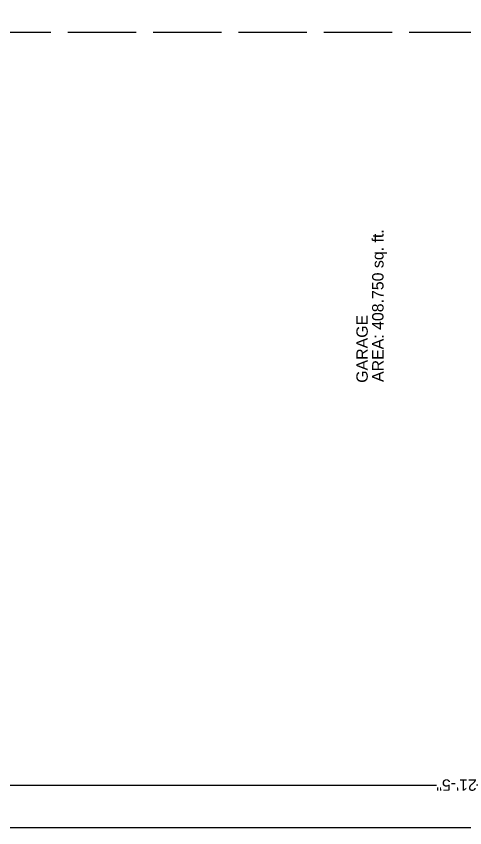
# Model space of a CAD drawing. Header units: inches. Extents: x -601 to 0, y 0 to 495.
# Drawn here: x -509.5 to -430.7, y 211.1 to 353.8 of the extents above; entities that cross this region are included whole.
import ezdxf

# ---------------------------------------------------------------- set-up
doc = ezdxf.new("R2010")
doc.units = ezdxf.units.IN
doc.header["$MEASUREMENT"] = 0
doc.linetypes.add('ACAD_ISO02W100', pattern=[15, 12, -3])
doc.layers.get('0').update_dxf_attribs({"color": 1, "lineweight": 9})
for name, color, linetype, lineweight in [('A101-Dimensions', 7, 'Continuous', 9), ('A101-Floorplan-1st-floor', 7, 'Continuous', 9), ('A101-Text', 7, 'Continuous', 9)]:
    doc.layers.add(name, color=color, linetype=linetype, lineweight=lineweight)
doc.styles.get("Standard").update_dxf_attribs({"font": 'Arial.ttf', "height": 2})
doc.dimstyles.get("Standard").update_dxf_attribs({"dimtxt": 0.18, "dimasz": 0.1175, "dimexe": 0.18, "dimexo": 0.0625, "dimgap": 0.09, "dimtad": 0, "dimtoh": 1, "dimdec": 3, "dimzin": 0, "dimdsep": 46, "dimlunit": 4, "dimtxsty": 'Standard', "dimblk": 'ARCHTICK', "dimblk1": 'ARCHTICK', "dimblk2": 'ARCHTICK', "dimcen": 0.09, "dimadec": 1, "dimazin": 0, "dimtfac": 1, "dimtdec": 3, "dimtofl": 0, "dimtmove": 0, "dimatfit": 3, "dimfxl": 1, "dimtolj": 1, "dimtzin": 0, "dimarcsym": 0})

# ---------------------------------------------------------------- blocks, each defined once
blk = doc.blocks.new('_ArchTick')
at = {"color": 0, "linetype": 'ByBlock', "lineweight": 30, "const_width": 0.15}
blk.add_lwpolyline([(-0.5, -0.5), (0.5, 0.5)], dxfattribs=at)
blk = doc.blocks.new('*D185')
at = {"layer": 'A101-Dimensions', "color": 0, "lineweight": -2, "transparency": 16777216}
for p, q in [((-560.61, 211.13), (-560.61, 218.77)), ((-560.61, 218.59), (-435.65, 218.59)), ((-303.61, 218.59), (-428.57, 218.59)), ((-303.61, 211.13), (-303.61, 218.77))]:
    blk.add_line(p, q, dxfattribs=at)
at = {"layer": 'A101-Dimensions', "color": 0, "lineweight": -2, "transparency": 16777216, "xscale": 0.1175, "yscale": 0.1175, "zscale": 0.1175, "rotation": 180}
blk.add_blockref('_ArchTick', (-560.61, 218.59), dxfattribs=at)
at = {"layer": 'A101-Dimensions', "color": 0, "lineweight": -2, "transparency": 16777216, "xscale": 0.1175, "yscale": 0.1175, "zscale": 0.1175}
blk.add_blockref('_ArchTick', (-303.61, 218.59), dxfattribs=at)
at = {"layer": 'A101-Dimensions', "color": 0, "lineweight": 5, "transparency": 16777216, "insert": (-432.11, 218.59), "char_height": 2, "attachment_point": 5, "rotation": 180}
blk.add_mtext('\\A1;21\'-5"', dxfattribs=at)

msp = doc.modelspace()

# ---------------------------------------------------------------- linework, layer by layer
at = {"layer": 'A101-Floorplan-1st-floor', "linetype": 'ACAD_ISO02W100', "lineweight": -3}
msp.add_line((-338.4567, 350.9437), (-560.613, 350.9437), dxfattribs=at)
at = {"layer": 'A101-Floorplan-1st-floor', "lineweight": -3}
msp.add_lwpolyline([(-340.363, 349.8187), (-303.606, 349.8187), (-303.606, 211.0687), (-560.613, 211.0687), (-560.613, 454.2508), (-338.4567, 454.2508), (-338.4567, 349.8187)], dxfattribs=at)

# ---------------------------------------------------------------- texts
at = {"layer": 'A101-Text', "lineweight": 5}
for s, p in [('AREA: 408.750 sq. ft.', (-444.948, 289.4865)), ('GARAGE', (-447.7203, 289.3389))]:
    msp.add_text(s, height=2, rotation=90, dxfattribs=at).set_placement(p)

# ---------------------------------------------------------------- dimensions: what is measured, and where the dimension line sits
at = {"layer": 'A101-Dimensions', "lineweight": 5}
dim = msp.add_linear_dim(base=(-303.606, 218.587), p1=(-560.613, 211.0687), p2=(-303.606, 211.0687), angle=180, dimstyle='Standard', dxfattribs=at)
dim.commit()
dim.dimension.update_dxf_attribs({"geometry": '*D185', "text_midpoint": (-432.1095, 218.587)})

doc.saveas('drawing.dxf')
